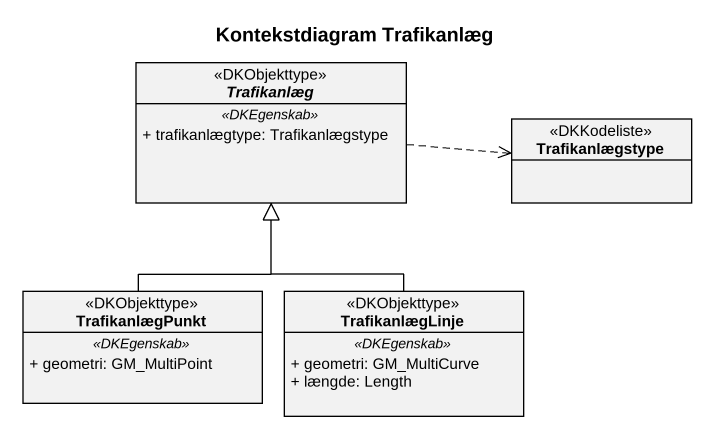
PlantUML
@startuml
title Kontekstdiagram Trafikanlæg
hide circle
hide empty members
skinparam classAttributeIconSize 0
abstract class Trafikanlæg <<DKObjekttype>> {
  .. <<DKEgenskab>> ..
  + trafikanlægtype: Trafikanlægstype
}
enum Trafikanlægstype <<DKKodeliste>>
class TrafikanlægPunkt <<DKObjekttype>> {
  .. <<DKEgenskab>> ..
  + geometri: GM_MultiPoint
}
class TrafikanlægLinje <<DKObjekttype>> {
  .. <<DKEgenskab>> ..
  + geometri: GM_MultiCurve
  + længde: Length
}
Trafikanlæg .right.> Trafikanlægstype
TrafikanlægPunkt -up-|> Trafikanlæg
TrafikanlægLinje -up-|> Trafikanlæg
@enduml
